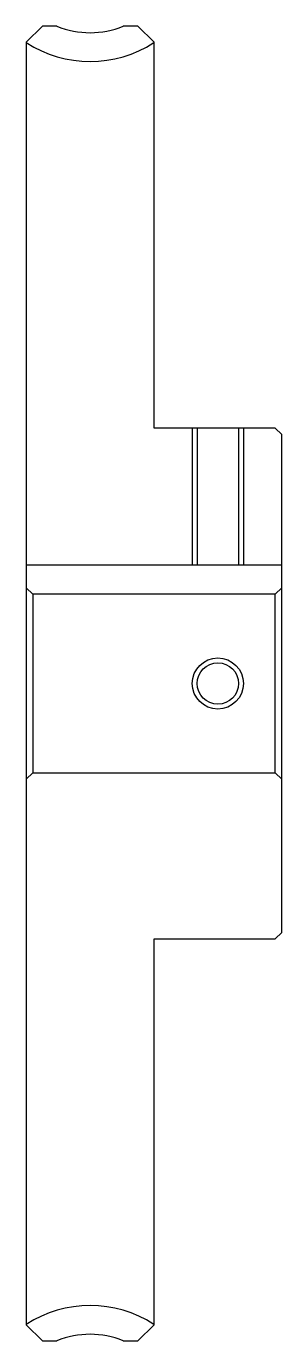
# Model space of a CAD drawing. Header units: metres. Extents: x 98 to 246, y 52 to 155.
# Drawn here: x 98.1 to 118.1, y 52.1 to 155.1 of the extents above.
import ezdxf

# ---------------------------------------------------------------- set-up
doc = ezdxf.new("R2010")
doc.units = ezdxf.units.M

msp = doc.modelspace()

# ---------------------------------------------------------------- linework, layer by layer
at = {"color": 4}
for p, q in [((98.121948, 112.928055), (118.121948, 112.928055)), ((118.121948, 111.128052), (117.621948, 110.628052)), ((98.121948, 96.128052), (98.621948, 96.628052)), ((118.121948, 96.128052), (117.621948, 96.628052))]:
    msp.add_line(p, q, dxfattribs=at)
for points in [[(100.523872, 155.128052), (99.378044, 155.128052), (98.121948, 153.871948), (98.121948, 96.128052)], [(108.121948, 123.628052), (108.121948, 153.871948), (106.865852, 155.128052), (105.720024, 155.128052)], [(108.121948, 83.628052), (117.621948, 83.628052), (118.121948, 84.128052), (118.121948, 123.128052), (117.621948, 123.628052), (108.121948, 123.628052)], [(111.121948, 123.628052), (111.121948, 112.928055)], [(111.501945, 123.628052), (111.501945, 112.928055)], [(114.741951, 123.628052), (114.741951, 112.928055)], [(115.121948, 123.628052), (115.121948, 112.928055)], [(98.121948, 111.128052), (98.621948, 110.628052), (98.621948, 96.628052), (117.621948, 96.628052), (117.621948, 110.628052), (98.621948, 110.628052)], [(98.121948, 96.128052), (98.121948, 53.384148), (99.378044, 52.128052), (100.523872, 52.128052)], [(105.720024, 52.128052), (106.865852, 52.128052), (108.121948, 53.384148), (108.121948, 83.628052)]]:
    msp.add_lwpolyline(points, dxfattribs=at)
at = {"color": 7}
msp.add_circle((113.121948, 103.628052), 2, dxfattribs=at)
at = {"color": 4}
msp.add_circle((113.121948, 103.628052), 1.62, dxfattribs=at)
for centre, radius, start, end in [((103.121948, 161.628052), 7, 248.21321192, 291.78678997), ((103.121948, 161.628052), 9.25, 237.27956006, 302.72043994), ((103.121948, 45.628052), 9.25, 57.27956006, 122.72043994), ((103.121948, 45.628052), 7, 68.21321003, 111.78678808)]:
    msp.add_arc(centre, radius, start, end, dxfattribs=at)

doc.saveas('drawing.dxf')
